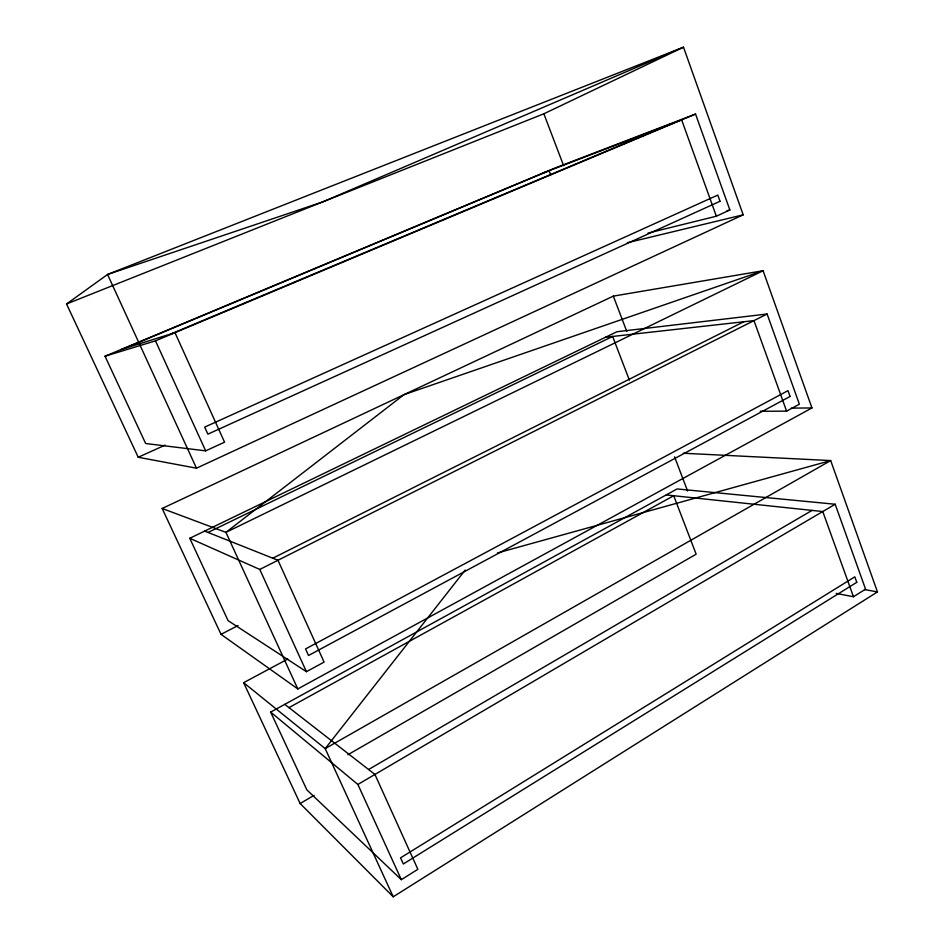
<?xml version="1.0" encoding="UTF-8"?>
<svg xmlns="http://www.w3.org/2000/svg" width="944" height="944" viewBox="0 0 944 944"><rect width="100%" height="100%" fill="white"/><g stroke="black" fill="none" stroke-linecap="round" stroke-linejoin="round"><path stroke-width="1.42" d="M465.191 570.082L325.208 748.616L393.223 896.8L877.46 591.923L830.685 460.578L683.232 453.238M66.54 303.98L107.557 274.468L683.503 47.2L743.188 214.831L196.482 468.189L138.225 457.262L66.54 303.98L543.85 113.787L683.503 47.2L322.907 201.827L107.557 274.468L196.482 468.189M836.172 593.398L853.47 596.738L865.565 589.162L835.18 504.249L677.096 488.945L270.657 712.106L306.847 789.857L401.33 879.666L417.862 869.318L374.933 774.446L284.758 704.354M270.657 712.106L357.882 784.452L835.18 504.249M368.597 769.525L812.052 510.397M287.767 659.042L243.635 682.677L300.133 803.509L314.128 795.355M347.876 754.752L696.153 554.199L673.721 495.718L288.97 707.634M297.808 688.931L811.958 407.961L763.094 270.739L613.329 296.121L162.167 508.474L221.026 634.344L297.808 688.931L225.935 532.357L162.167 508.474M760.227 411.265L786.6 411.147L799.379 404.209L767.106 314.01L616.939 331.733L189.768 538.292L228.082 620.633L306.422 671.68L324.087 662.098L277.984 560.264L204.636 531.094M221.026 634.344L238.03 625.553M189.768 538.292L259.777 569.433L767.106 314.01M272.804 558.199L743.766 321.762M208.046 532.451L612.632 336.453L629.412 380.208M648.056 233.085L716.354 216.211L729.877 209.993L695.539 114.059L554.399 168.28L105.032 356.218L145.647 443.503L205.674 450.854L224.554 442.181L174.982 332.666L120.738 349.658M138.225 457.262L165.07 445.131M123.227 348.867L549.066 170.734L550.623 174.782M171.112 333.869L672.022 123.581M105.032 356.218L155.477 340.855L695.539 114.059M542.458 173.271L681.651 119.888L716.354 216.211M497.476 552.96L830.685 460.578L325.208 748.616L243.635 682.677M727.022 210.713L729.877 209.993M627.335 242.738L743.188 214.831M605.541 337.244L753.973 320.618L786.6 411.147M791.414 408.115L811.958 407.961M666.216 494.927L822.767 511.542L853.47 596.738M864.492 589.54L877.46 591.923M300.133 803.509L393.223 896.8M155.477 340.855L205.674 450.854M259.777 569.433L306.422 671.68M357.882 784.452L401.33 879.666M543.85 113.787L563.627 165.672M613.329 296.121L626.828 331.533M674.571 456.837L687.586 490.998M403.997 394.651L225.935 532.357L763.094 270.739L403.997 394.651M856.774 582.318L403.324 863.972L400.539 857.86L854.816 576.843L856.774 582.318M790.081 396.468L308.535 655.49L305.549 648.941L787.992 390.663L790.081 396.468M720.012 201.273L207.892 434.157L204.683 427.101L717.794 195.089L720.012 201.273"/></g></svg>
